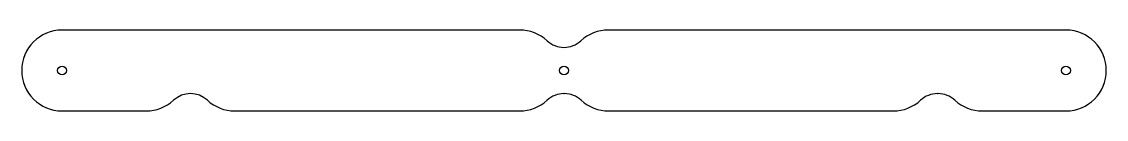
# Model space of a CAD drawing. Header units: millimetres. Extents: x 4 to 272, y 5 to 25.
import ezdxf

# ---------------------------------------------------------------- set-up
doc = ezdxf.new("R2010")
doc.units = ezdxf.units.MM

msp = doc.modelspace()

# ---------------------------------------------------------------- linework, layer by layer
at = {"color": 0}
for p, q in [((127.27, 25), (14, 25)), ((262.48, 25), (149.2, 25)), ((138.24, 20.73), (138.23, 20.73)), ((138.24, 9.27), (138.33, 9.27)), ((230.7, 9.27), (230.83, 9.27)), ((14, 5), (34.82, 5)), ((56.74, 5), (127.28, 5)), ((149.29, 5), (219.74, 5)), ((241.79, 5), (262.48, 5))]:
    msp.add_line(p, q, dxfattribs=at)
for centre in [(14, 15), (138.24, 15), (262.48, 15)]:
    msp.add_circle(centre, 1.1, dxfattribs=at)
for centre, radius, start, end in [((14, 15), 10, 90, 270), ((127.27, 15), 10, 47.4227, 90), ((149.2, 15), 10, 90, 132.5773), ((262.48, 15), 10, 270, 90), ((138.23, 26.93), 6.2, 227.4227, 270), ((138.24, 26.93), 6.2, 270, 312.5773), ((45.78, 3.07), 6.2, 47.4227, 132.5773), ((138.24, 3.07), 6.2, 90, 132.5773), ((138.33, 3.07), 6.2, 47.4227, 90), ((230.7, 3.07), 6.2, 90, 132.5773), ((230.83, 3.07), 6.2, 47.4227, 90), ((34.82, 15), 10, 270, 312.5773), ((56.74, 15), 10, 227.4227, 270), ((127.28, 15), 10, 270, 312.5773), ((149.29, 15), 10, 227.4227, 270), ((219.74, 15), 10, 270, 312.5773), ((241.79, 15), 10, 227.4227, 270)]:
    msp.add_arc(centre, radius, start, end, dxfattribs=at)

doc.saveas('drawing.dxf')
